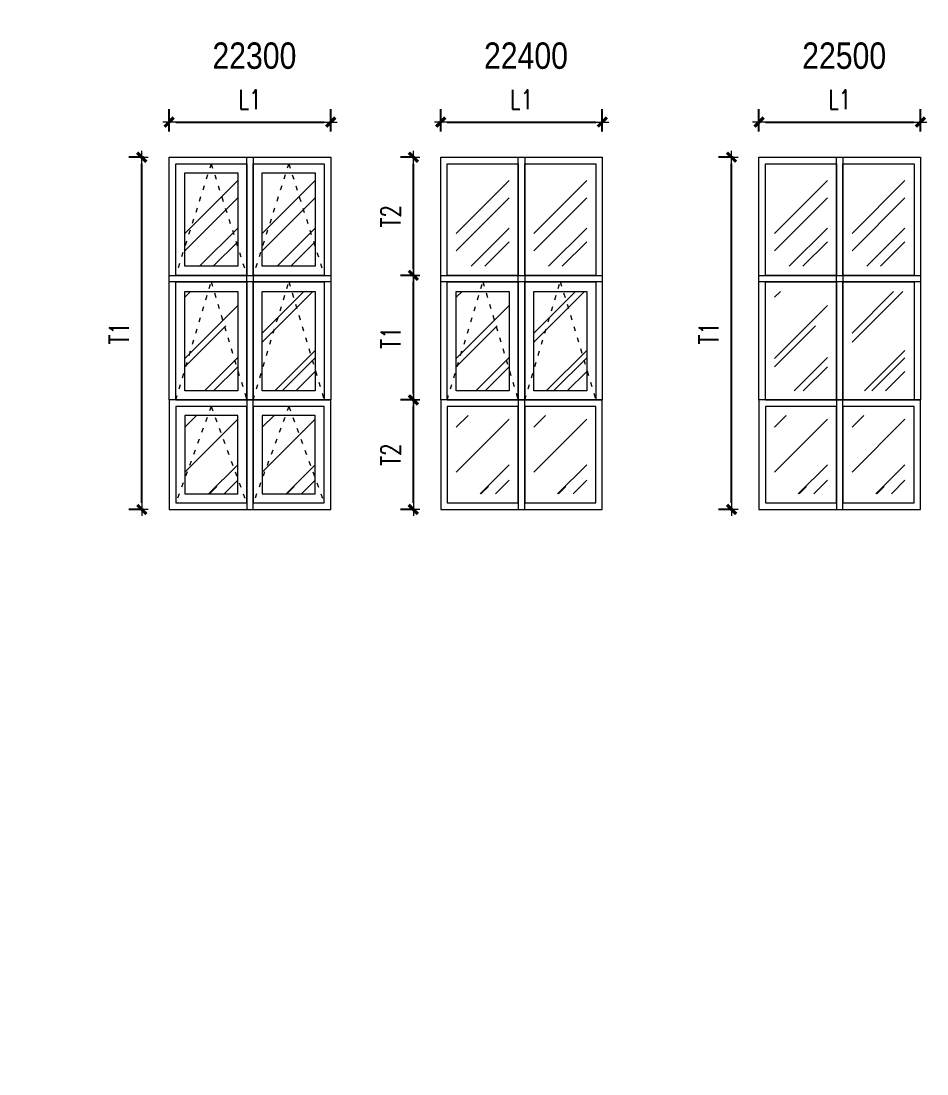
# Model space of a CAD drawing. Header units: centimetres. Extents: x 241563 to 294181, y -34797 to 61752.
# Drawn here: x 264033 to 271046, y 29897 to 38043 of the extents above; entities that cross this region are included whole.
import ezdxf

# ---------------------------------------------------------------- set-up
doc = ezdxf.new("R2010")
doc.units = ezdxf.units.CM
doc.header["$MEASUREMENT"] = 0
doc.linetypes.add('ACAD_ISO03W100', pattern=[30, 12, -18])
doc.layers.add('0.00', color=130, linetype='Continuous', lineweight=0)
doc.styles.add('ISO', font='ARIALN.TTF')
doc.styles.add('TEXT', font='simplex.shx', dxfattribs={"width": 0.75})
doc.dimstyles.new('D100B', dxfattribs={"dimscale": 100, "dimtxt": 1.5, "dimasz": 0.5, "dimexe": 1, "dimexo": 2, "dimgap": 1, "dimtad": 1, "dimdec": 0, "dimzin": 0, "dimdsep": 46, "dimtxsty": 'TEXT', "dimblk1": 'tick', "dimblk2": 'tick', "dimsah": 1, "dimcen": 0, "dimclre": 15, "dimadec": 0, "dimazin": 0, "dimtfac": 1, "dimtdec": 0, "dimtix": 1, "dimtmove": 2, "dimatfit": 3, "dimldrblk": 'tick', "dimfxl": 1, "dimtolj": 1, "dimtzin": 0, "dimarcsym": 0})

# ---------------------------------------------------------------- blocks, each defined once
blk = doc.blocks.new('tick')
for p, q in [((-1, 0), (1, 0)), ((0, 1), (0, -1))]:
    blk.add_line(p, q)
at = {"const_width": 0.5}
blk.add_lwpolyline([(-0.71, -0.71), (0.71, 0.71)], dxfattribs=at)
blk = doc.blocks.new('*D640')
at = {"color": 15, "linetype": 'Continuous', "lineweight": -2, "ltscale": 2, "transparency": 16777216}
for p, q in [((263727.6, 8963.3), (263727.6, 9074)), ((264927.6, 8963.3), (264927.6, 9074))]:
    blk.add_line(p, q, dxfattribs=at)
at = {"color": 0, "linetype": 'Continuous', "lineweight": -2, "ltscale": 2, "transparency": 16777216}
blk.add_line((264877.6, 8974), (263777.6, 8974), dxfattribs=at)
at = {"layer": '0.00', "color": 15, "linetype": 'Continuous', "lineweight": -2, "ltscale": 2, "transparency": 16777216}
for p, q in [((266552.5, 42751.9), (266552.5, 42924.1)), ((267802.5, 42751.9), (267802.5, 42924.1))]:
    blk.add_line(p, q, dxfattribs=at)
at = {"layer": '0.00', "color": 0, "linetype": 'Continuous', "lineweight": -2, "ltscale": 2, "transparency": 16777216}
blk.add_line((266602.5, 42824.1), (267752.5, 42824.1), dxfattribs=at)
at = {"layer": 'Defpoints', "color": 0, "linetype": 'Continuous', "ltscale": 2, "transparency": 16777216}
for p in [(267802.5, 42824.1), (266552.5, 42551.9), (267802.5, 42551.9), (263727.6, 8974), (263727.6, 8763.3), (264927.6, 8763.3)]:
    blk.add_point(p, dxfattribs=at)
at = {"color": 0, "linetype": 'Continuous', "lineweight": -2, "ltscale": 2, "transparency": 16777216, "xscale": 50, "yscale": 50, "zscale": 50, "rotation": 180}
blk.add_blockref('tick', (263727.6, 8974), dxfattribs=at)
at = {"color": 0, "linetype": 'Continuous', "lineweight": -2, "ltscale": 2, "transparency": 16777216, "xscale": 50, "yscale": 50, "zscale": 50}
blk.add_blockref('tick', (264927.6, 8974), dxfattribs=at)
at = {"layer": '0.00', "color": 0, "linetype": 'Continuous', "lineweight": -2, "ltscale": 2, "transparency": 16777216, "xscale": 50, "yscale": 50, "zscale": 50, "rotation": 180}
blk.add_blockref('tick', (266552.5, 42824.1), dxfattribs=at)
at = {"layer": '0.00', "color": 0, "linetype": 'Continuous', "lineweight": -2, "ltscale": 2, "transparency": 16777216, "xscale": 50, "yscale": 50, "zscale": 50}
blk.add_blockref('tick', (267802.5, 42824.1), dxfattribs=at)
at = {"color": 0, "linetype": 'Continuous', "ltscale": 2, "transparency": 16777216, "insert": (264327.6, 9149), "char_height": 150, "attachment_point": 5, "style": 'TEXT'}
blk.add_mtext('\\A1;L2', dxfattribs=at)
at = {"layer": '0.00', "color": 0, "linetype": 'Continuous', "ltscale": 2, "transparency": 16777216, "insert": (267177.5, 42999.1), "char_height": 150, "attachment_point": 5, "style": 'TEXT'}
blk.add_mtext('\\A1;L1', dxfattribs=at)
blk = doc.blocks.new('*D655')
at = {"layer": '0.00', "color": 15, "linetype": 'Continuous', "lineweight": -2, "ltscale": 2, "transparency": 16777216}
for p, q in [((265180, 37189.6), (265180, 37361.7)), ((266430.3, 37189.6), (266430.3, 37361.7))]:
    blk.add_line(p, q, dxfattribs=at)
at = {"layer": '0.00', "color": 0, "linetype": 'Continuous', "lineweight": -2, "ltscale": 2, "transparency": 16777216}
blk.add_line((265230, 37261.7), (266380.3, 37261.7), dxfattribs=at)
at = {"layer": 'Defpoints', "color": 0, "linetype": 'Continuous', "ltscale": 2, "transparency": 16777216}
for p in [(266430.3, 37261.7), (265180, 36989.6), (266430.3, 36989.6)]:
    blk.add_point(p, dxfattribs=at)
at = {"layer": '0.00', "color": 0, "linetype": 'Continuous', "lineweight": -2, "ltscale": 2, "transparency": 16777216, "xscale": 50, "yscale": 50, "zscale": 50, "rotation": 180}
blk.add_blockref('tick', (265180, 37261.7), dxfattribs=at)
at = {"layer": '0.00', "color": 0, "linetype": 'Continuous', "lineweight": -2, "ltscale": 2, "transparency": 16777216, "xscale": 50, "yscale": 50, "zscale": 50}
blk.add_blockref('tick', (266430.3, 37261.7), dxfattribs=at)
at = {"layer": '0.00', "color": 0, "linetype": 'Continuous', "ltscale": 2, "transparency": 16777216, "insert": (265805.1, 37436.7), "char_height": 150, "attachment_point": 5, "style": 'TEXT'}
blk.add_mtext('\\A1;L1', dxfattribs=at)
blk = doc.blocks.new('*D656')
at = {"layer": '0.00', "color": 15, "linetype": 'Continuous', "lineweight": -2, "ltscale": 2, "transparency": 16777216}
for p, q in [((267282.4, 37189.6), (267282.4, 37361.7)), ((268532.6, 37189.6), (268532.6, 37361.7))]:
    blk.add_line(p, q, dxfattribs=at)
at = {"layer": '0.00', "color": 0, "linetype": 'Continuous', "lineweight": -2, "ltscale": 2, "transparency": 16777216}
blk.add_line((267332.4, 37261.7), (268482.6, 37261.7), dxfattribs=at)
at = {"layer": 'Defpoints', "color": 0, "linetype": 'Continuous', "ltscale": 2, "transparency": 16777216}
for p in [(268532.6, 37261.7), (267282.4, 36989.6), (268532.6, 36989.6)]:
    blk.add_point(p, dxfattribs=at)
at = {"layer": '0.00', "color": 0, "linetype": 'Continuous', "lineweight": -2, "ltscale": 2, "transparency": 16777216, "xscale": 50, "yscale": 50, "zscale": 50, "rotation": 180}
blk.add_blockref('tick', (267282.4, 37261.7), dxfattribs=at)
at = {"layer": '0.00', "color": 0, "linetype": 'Continuous', "lineweight": -2, "ltscale": 2, "transparency": 16777216, "xscale": 50, "yscale": 50, "zscale": 50}
blk.add_blockref('tick', (268532.6, 37261.7), dxfattribs=at)
at = {"layer": '0.00', "color": 0, "linetype": 'Continuous', "ltscale": 2, "transparency": 16777216, "insert": (267907.5, 37436.7), "char_height": 150, "attachment_point": 5, "style": 'TEXT'}
blk.add_mtext('\\A1;L1', dxfattribs=at)
blk = doc.blocks.new('*D657')
at = {"layer": '0.00', "color": 15, "linetype": 'Continuous', "lineweight": -2, "ltscale": 2, "transparency": 16777216}
for p, q in [((269745.6, 37189.6), (269745.6, 37361.7)), ((270995.9, 37189.6), (270995.9, 37361.7))]:
    blk.add_line(p, q, dxfattribs=at)
at = {"layer": '0.00', "color": 0, "linetype": 'Continuous', "lineweight": -2, "ltscale": 2, "transparency": 16777216}
blk.add_line((269795.6, 37261.7), (270945.9, 37261.7), dxfattribs=at)
at = {"layer": 'Defpoints', "color": 0, "linetype": 'Continuous', "ltscale": 2, "transparency": 16777216}
for p in [(270995.9, 37261.7), (269745.6, 36989.6), (270995.9, 36989.6)]:
    blk.add_point(p, dxfattribs=at)
at = {"layer": '0.00', "color": 0, "linetype": 'Continuous', "lineweight": -2, "ltscale": 2, "transparency": 16777216, "xscale": 50, "yscale": 50, "zscale": 50, "rotation": 180}
blk.add_blockref('tick', (269745.6, 37261.7), dxfattribs=at)
at = {"layer": '0.00', "color": 0, "linetype": 'Continuous', "lineweight": -2, "ltscale": 2, "transparency": 16777216, "xscale": 50, "yscale": 50, "zscale": 50}
blk.add_blockref('tick', (270995.9, 37261.7), dxfattribs=at)
at = {"layer": '0.00', "color": 0, "linetype": 'Continuous', "ltscale": 2, "transparency": 16777216, "insert": (270370.7, 37436.7), "char_height": 150, "attachment_point": 5, "style": 'TEXT'}
blk.add_mtext('\\A1;L1', dxfattribs=at)
blk = doc.blocks.new('*D726')
at = {"layer": '0.00', "color": 15, "linetype": 'Continuous', "lineweight": -2, "ltscale": 2, "transparency": 16777216}
for p, q in [((264980, 36989.6), (264867.6, 36989.6)), ((264980, 34264.4), (264867.6, 34264.4))]:
    blk.add_line(p, q, dxfattribs=at)
at = {"layer": '0.00', "color": 0, "linetype": 'Continuous', "lineweight": -2, "ltscale": 2, "transparency": 16777216}
blk.add_line((264967.6, 34314.4), (264967.6, 36939.6), dxfattribs=at)
at = {"layer": 'Defpoints', "color": 0, "linetype": 'Continuous', "ltscale": 2, "transparency": 16777216}
for p in [(264967.6, 36989.6), (265180, 36989.6), (265180, 34264.4)]:
    blk.add_point(p, dxfattribs=at)
at = {"layer": '0.00', "color": 0, "linetype": 'Continuous', "lineweight": -2, "ltscale": 2, "transparency": 16777216, "xscale": 50, "yscale": 50, "zscale": 50}
for p, rotation in [((264967.6, 36989.6), 90), ((264967.6, 34264.4), 270)]:
    blk.add_blockref('tick', p, dxfattribs=dict(at, rotation=rotation))
at = {"layer": '0.00', "color": 0, "linetype": 'Continuous', "ltscale": 2, "transparency": 16777216, "insert": (264792.6, 35627), "char_height": 150, "attachment_point": 5, "rotation": 90, "style": 'TEXT'}
blk.add_mtext('\\A1;T1', dxfattribs=at)
blk = doc.blocks.new('*D727')
at = {"layer": '0.00', "color": 15, "linetype": 'Continuous', "lineweight": -2, "ltscale": 2, "transparency": 16777216}
for p, q in [((267082.4, 35111.6), (266970, 35111.6)), ((267082.4, 34264.4), (266970, 34264.4))]:
    blk.add_line(p, q, dxfattribs=at)
at = {"layer": '0.00', "color": 0, "linetype": 'Continuous', "lineweight": -2, "ltscale": 2, "transparency": 16777216}
blk.add_line((267070, 34314.4), (267070, 35061.6), dxfattribs=at)
at = {"layer": 'Defpoints', "color": 0, "linetype": 'Continuous', "ltscale": 2, "transparency": 16777216}
for p in [(267070, 35111.6), (267282.4, 35111.6), (267282.4, 34264.4)]:
    blk.add_point(p, dxfattribs=at)
at = {"layer": '0.00', "color": 0, "linetype": 'Continuous', "lineweight": -2, "ltscale": 2, "transparency": 16777216, "xscale": 50, "yscale": 50, "zscale": 50}
for p, rotation in [((267070, 35111.6), 90), ((267070, 34264.4), 270)]:
    blk.add_blockref('tick', p, dxfattribs=dict(at, rotation=rotation))
at = {"layer": '0.00', "color": 0, "linetype": 'Continuous', "ltscale": 2, "transparency": 16777216, "insert": (266895, 34688), "char_height": 150, "attachment_point": 5, "rotation": 90, "style": 'TEXT'}
blk.add_mtext('\\A1;T2', dxfattribs=at)
blk = doc.blocks.new('*D728')
at = {"layer": '0.00', "color": 15, "linetype": 'Continuous', "lineweight": -2, "ltscale": 2, "transparency": 16777216}
for p, q in [((267082.4, 36989.6), (266970, 36989.6)), ((267082.4, 36075.6), (266970, 36075.6))]:
    blk.add_line(p, q, dxfattribs=at)
at = {"layer": '0.00', "color": 0, "linetype": 'Continuous', "lineweight": -2, "ltscale": 2, "transparency": 16777216}
blk.add_line((267070, 36125.6), (267070, 36939.6), dxfattribs=at)
at = {"layer": 'Defpoints', "color": 0, "linetype": 'Continuous', "ltscale": 2, "transparency": 16777216}
for p in [(267070, 36989.6), (267282.4, 36989.6), (267282.4, 36075.6)]:
    blk.add_point(p, dxfattribs=at)
at = {"layer": '0.00', "color": 0, "linetype": 'Continuous', "lineweight": -2, "ltscale": 2, "transparency": 16777216, "xscale": 50, "yscale": 50, "zscale": 50}
for p, rotation in [((267070, 36989.6), 90), ((267070, 36075.6), 270)]:
    blk.add_blockref('tick', p, dxfattribs=dict(at, rotation=rotation))
at = {"layer": '0.00', "color": 0, "linetype": 'Continuous', "ltscale": 2, "transparency": 16777216, "insert": (266895, 36532.6), "char_height": 150, "attachment_point": 5, "rotation": 90, "style": 'TEXT'}
blk.add_mtext('\\A1;T2', dxfattribs=at)
blk = doc.blocks.new('*D729')
at = {"layer": '0.00', "color": 15, "linetype": 'Continuous', "lineweight": -2, "ltscale": 2, "transparency": 16777216}
for p, q in [((267082.4, 36075.6), (266970, 36075.6)), ((267082.4, 35111.6), (266970, 35111.6))]:
    blk.add_line(p, q, dxfattribs=at)
at = {"layer": '0.00', "color": 0, "linetype": 'Continuous', "lineweight": -2, "ltscale": 2, "transparency": 16777216}
blk.add_line((267070, 35161.6), (267070, 36025.6), dxfattribs=at)
at = {"layer": 'Defpoints', "color": 0, "linetype": 'Continuous', "ltscale": 2, "transparency": 16777216}
for p in [(267070, 36075.6), (267282.4, 36075.6), (267282.4, 35111.6)]:
    blk.add_point(p, dxfattribs=at)
at = {"layer": '0.00', "color": 0, "linetype": 'Continuous', "lineweight": -2, "ltscale": 2, "transparency": 16777216, "xscale": 50, "yscale": 50, "zscale": 50}
for p, rotation in [((267070, 36075.6), 90), ((267070, 35111.6), 270)]:
    blk.add_blockref('tick', p, dxfattribs=dict(at, rotation=rotation))
at = {"layer": '0.00', "color": 0, "linetype": 'Continuous', "ltscale": 2, "transparency": 16777216, "insert": (266895, 35593.6), "char_height": 150, "attachment_point": 5, "rotation": 90, "style": 'TEXT'}
blk.add_mtext('\\A1;T1', dxfattribs=at)
blk = doc.blocks.new('*D730')
at = {"layer": '0.00', "color": 15, "linetype": 'Continuous', "lineweight": -2, "ltscale": 2, "transparency": 16777216}
for p, q in [((269545.6, 36989.6), (269433.2, 36989.6)), ((269545.6, 34264.4), (269433.2, 34264.4))]:
    blk.add_line(p, q, dxfattribs=at)
at = {"layer": '0.00', "color": 0, "linetype": 'Continuous', "lineweight": -2, "ltscale": 2, "transparency": 16777216}
blk.add_line((269533.2, 34314.4), (269533.2, 36939.6), dxfattribs=at)
at = {"layer": 'Defpoints', "color": 0, "linetype": 'Continuous', "ltscale": 2, "transparency": 16777216}
for p in [(269533.2, 36989.6), (269745.6, 36989.6), (269745.6, 34264.4)]:
    blk.add_point(p, dxfattribs=at)
at = {"layer": '0.00', "color": 0, "linetype": 'Continuous', "lineweight": -2, "ltscale": 2, "transparency": 16777216, "xscale": 50, "yscale": 50, "zscale": 50}
for p, rotation in [((269533.2, 36989.6), 90), ((269533.2, 34264.4), 270)]:
    blk.add_blockref('tick', p, dxfattribs=dict(at, rotation=rotation))
at = {"layer": '0.00', "color": 0, "linetype": 'Continuous', "ltscale": 2, "transparency": 16777216, "insert": (269358.2, 35627), "char_height": 150, "attachment_point": 5, "rotation": 90, "style": 'TEXT'}
blk.add_mtext('\\A1;T1', dxfattribs=at)

msp = doc.modelspace()

# ---------------------------------------------------------------- hatches: boundary and pattern name
at = {"layer": '0.00', "linetype": 'Continuous', "ltscale": 2}
h = msp.add_hatch(dxfattribs=at)
h.set_pattern_fill('AR-RROOF', color=4, scale=500, angle=45)
h.set_pattern_definition([(45, (9998.8, 16429.8), (424.2641, 1131.37085), [7500, -1000, 2500, -500]), (45, (10292.23, 17076.8), (-823.7794, 116.6726), [1500, -165, 3000, -375]), (45, (9875.04, 16907.1), (1601.59686, 2075.3584), [4000, -700, 2000, -500])])
h.paths.add_polyline_path([(265710, 36145.6), (265300, 36145.6), (265300, 36869.6), (265710, 36869.6)])
h = msp.add_hatch(dxfattribs=at)
h.set_pattern_fill('AR-RROOF', color=4, scale=500, angle=45)
h.set_pattern_definition([(45, (10599.04, 16429.8), (424.2641, 1131.37085), [7500, -1000, 2500, -500]), (45, (10892.5, 17076.8), (-823.7794, 116.6726), [1500, -165, 3000, -375]), (45, (10475.3, 16907.1), (1601.59686, 2075.3584), [4000, -700, 2000, -500])])
h.paths.add_polyline_path([(266310.3, 36145.6), (265900.3, 36145.6), (265900.3, 36869.6), (266310.3, 36869.6)])
h = msp.add_hatch(dxfattribs=at)
h.set_pattern_fill('AR-RROOF', color=4, scale=500, angle=45)
h.set_pattern_definition([(45, (12101.1, 16429.8), (424.2641, 1131.37085), [7500, -1000, 2500, -500]), (45, (12394.6, 17076.8), (-823.7794, 116.6726), [1500, -165, 3000, -375]), (45, (11977.38, 16907.1), (1601.59686, 2075.3584), [4000, -700, 2000, -500])])
h.paths.add_polyline_path([(267812.4, 36145.6), (267402.4, 36145.6), (267402.4, 36869.6), (267812.4, 36869.6)])
h = msp.add_hatch(dxfattribs=at)
h.set_pattern_fill('AR-RROOF', color=4, scale=500, angle=45)
h.set_pattern_definition([(45, (12701.4, 16429.8), (424.2641, 1131.37085), [7500, -1000, 2500, -500]), (45, (12994.8, 17076.8), (-823.7794, 116.6726), [1500, -165, 3000, -375]), (45, (12577.64, 16907.1), (1601.59686, 2075.3584), [4000, -700, 2000, -500])])
h.paths.add_polyline_path([(268412.6, 36145.6), (268002.6, 36145.6), (268002.6, 36869.6), (268412.6, 36869.6)])
h = msp.add_hatch(dxfattribs=at)
h.set_pattern_fill('AR-RROOF', color=4, scale=500, angle=45)
h.set_pattern_definition([(45, (14564.36, 16429.8), (424.2641, 1131.37085), [7500, -1000, 2500, -500]), (45, (14857.8, 17076.8), (-823.7794, 116.6726), [1500, -165, 3000, -375]), (45, (14440.6, 16907.1), (1601.59686, 2075.3584), [4000, -700, 2000, -500])])
h.paths.add_polyline_path([(270275.6, 36145.6), (269865.6, 36145.6), (269865.6, 36869.6), (270275.6, 36869.6)])
h = msp.add_hatch(dxfattribs=at)
h.set_pattern_fill('AR-RROOF', color=4, scale=500, angle=45)
h.set_pattern_definition([(45, (15164.6, 16429.8), (424.2641, 1131.37085), [7500, -1000, 2500, -500]), (45, (15458.1, 17076.8), (-823.7794, 116.6726), [1500, -165, 3000, -375]), (45, (15040.87, 16907.1), (1601.59686, 2075.3584), [4000, -700, 2000, -500])])
h.paths.add_polyline_path([(270875.9, 36145.6), (270465.9, 36145.6), (270465.9, 36869.6), (270875.9, 36869.6)])
h = msp.add_hatch(dxfattribs=at)
h.set_pattern_fill('AR-RROOF', color=4, scale=500, angle=45)
h.set_pattern_definition([(45, (-38513.6, 7694.34), (424.2641, 1131.37085), [7500, -1000, 2500, -500]), (45, (-38220.16, 8341.35), (-823.7794, 116.6726), [1500, -165, 3000, -375]), (45, (-38637.35, 8171.64), (1601.59686, 2075.3584), [4000, -700, 2000, -500])])
h.paths.add_polyline_path([(266310.3, 35181.6), (265900.3, 35181.6), (265900.3, 35951.3), (266310.3, 35951.3)])
h.paths.add_polyline_path([(265710, 35181.6), (265300, 35181.6), (265300, 35951.3), (265710, 35951.3)])
h = msp.add_hatch(dxfattribs=at)
h.set_pattern_fill('AR-RROOF', color=4, scale=500, angle=45)
h.set_pattern_definition([(45, (-36411.27, 7694.34), (424.2641, 1131.37085), [7500, -1000, 2500, -500]), (45, (-36117.8, 8341.35), (-823.7794, 116.6726), [1500, -165, 3000, -375]), (45, (-36535, 8171.64), (1601.59686, 2075.3584), [4000, -700, 2000, -500])])
h.paths.add_polyline_path([(268412.6, 35181.6), (268002.6, 35181.6), (268002.6, 35951.3), (268412.6, 35951.3)])
h.paths.add_polyline_path([(267812.4, 35181.6), (267402.4, 35181.6), (267402.4, 35951.3), (267812.4, 35951.3)])
h = msp.add_hatch(dxfattribs=at)
h.set_pattern_fill('AR-RROOF', color=4, scale=500, angle=45)
h.set_pattern_definition([(45, (-33948.03, 7694.34), (424.2641, 1131.37085), [7500, -1000, 2500, -500]), (45, (-33654.6, 8341.35), (-823.7794, 116.6726), [1500, -165, 3000, -375]), (45, (-34071.78, 8171.64), (1601.59686, 2075.3584), [4000, -700, 2000, -500])])
h.paths.add_polyline_path([(270875.9, 35181.6), (270465.9, 35181.6), (270465.9, 35951.3), (270875.9, 35951.3)])
h.paths.add_polyline_path([(270275.6, 35181.6), (269865.6, 35181.6), (269865.6, 35951.3), (270275.6, 35951.3)])
h = msp.add_hatch(dxfattribs=at)
h.set_pattern_fill('AR-RROOF', color=4, scale=500, angle=45)
h.set_pattern_definition([(45, (9998.8, 16479.8), (424.2641, 1131.37085), [7500, -1000, 2500, -500]), (45, (10292.23, 17126.8), (-823.7794, 116.6726), [1500, -165, 3000, -375]), (45, (9875.04, 16957.1), (1601.59686, 2075.3584), [4000, -700, 2000, -500])])
h.paths.add_polyline_path([(265710, 34991.6), (265300, 34991.6), (265300, 34384.4), (265710, 34384.4)])
h = msp.add_hatch(dxfattribs=at)
h.set_pattern_fill('AR-RROOF', color=4, scale=500, angle=45)
h.set_pattern_definition([(45, (10599.04, 16479.8), (424.2641, 1131.37085), [7500, -1000, 2500, -500]), (45, (10892.5, 17126.8), (-823.7794, 116.6726), [1500, -165, 3000, -375]), (45, (10475.3, 16957.1), (1601.59686, 2075.3584), [4000, -700, 2000, -500])])
h.paths.add_polyline_path([(266310.3, 34991.6), (265900.3, 34991.6), (265900.3, 34384.4), (266310.3, 34384.4)])
h = msp.add_hatch(dxfattribs=at)
h.set_pattern_fill('AR-RROOF', color=4, scale=500, angle=45)
h.set_pattern_definition([(45, (12101.1, 16479.8), (424.2641, 1131.37085), [7500, -1000, 2500, -500]), (45, (12394.6, 17126.8), (-823.7794, 116.6726), [1500, -165, 3000, -375]), (45, (11977.38, 16957.1), (1601.59686, 2075.3584), [4000, -700, 2000, -500])])
h.paths.add_polyline_path([(267812.4, 34991.6), (267402.4, 34991.6), (267402.4, 34384.4), (267812.4, 34384.4)])
h = msp.add_hatch(dxfattribs=at)
h.set_pattern_fill('AR-RROOF', color=4, scale=500, angle=45)
h.set_pattern_definition([(45, (12701.4, 16479.8), (424.2641, 1131.37085), [7500, -1000, 2500, -500]), (45, (12994.8, 17126.8), (-823.7794, 116.6726), [1500, -165, 3000, -375]), (45, (12577.64, 16957.1), (1601.59686, 2075.3584), [4000, -700, 2000, -500])])
h.paths.add_polyline_path([(268412.6, 34991.6), (268002.6, 34991.6), (268002.6, 34384.4), (268412.6, 34384.4)])
h = msp.add_hatch(dxfattribs=at)
h.set_pattern_fill('AR-RROOF', color=4, scale=500, angle=45)
h.set_pattern_definition([(45, (14564.36, 16479.8), (424.2641, 1131.37085), [7500, -1000, 2500, -500]), (45, (14857.8, 17126.8), (-823.7794, 116.6726), [1500, -165, 3000, -375]), (45, (14440.6, 16957.1), (1601.59686, 2075.3584), [4000, -700, 2000, -500])])
h.paths.add_polyline_path([(270275.6, 34991.6), (269865.6, 34991.6), (269865.6, 34384.4), (270275.6, 34384.4)])
h = msp.add_hatch(dxfattribs=at)
h.set_pattern_fill('AR-RROOF', color=4, scale=500, angle=45)
h.set_pattern_definition([(45, (15164.6, 16479.8), (424.2641, 1131.37085), [7500, -1000, 2500, -500]), (45, (15458.1, 17126.8), (-823.7794, 116.6726), [1500, -165, 3000, -375]), (45, (15040.87, 16957.1), (1601.59686, 2075.3584), [4000, -700, 2000, -500])])
h.paths.add_polyline_path([(270875.9, 34991.6), (270465.9, 34991.6), (270465.9, 34384.4), (270875.9, 34384.4)])

# ---------------------------------------------------------------- linework, layer by layer
at = {"layer": '0.00', "color": 40, "linetype": 'Continuous', "ltscale": 2, "true_color": 0xf8d731}
for p, q in [((265230, 35111.6), (265830, 35111.6)), ((265830.3, 35111.6), (266430.3, 35111.6)), ((267332.4, 35111.6), (267932.4, 35111.6)), ((267932.6, 35111.6), (268532.6, 35111.6)), ((269795.6, 35111.6), (270395.6, 35111.6)), ((270395.9, 35111.6), (270995.9, 35111.6))]:
    msp.add_line(p, q, dxfattribs=at)
for points in [[(265830, 36025.6), (265180, 36025.6), (265180, 36989.6), (265830, 36989.6)], [(266430.3, 36025.6), (265780.3, 36025.6), (265780.3, 36989.6), (266430.3, 36989.6)], [(267932.4, 36025.6), (267282.4, 36025.6), (267282.4, 36989.6), (267932.4, 36989.6)], [(268532.6, 36025.6), (267882.6, 36025.6), (267882.6, 36989.6), (268532.6, 36989.6)], [(270395.6, 36025.6), (269745.6, 36025.6), (269745.6, 36989.6), (270395.6, 36989.6)], [(270995.9, 36025.6), (270345.9, 36025.6), (270345.9, 36989.6), (270995.9, 36989.6)], [(265780, 36075.6), (265230, 36075.6), (265230, 36939.6), (265780, 36939.6)], [(266380.3, 36075.6), (265830.3, 36075.6), (265830.3, 36939.6), (266380.3, 36939.6)], [(267882.4, 36075.6), (267332.4, 36075.6), (267332.4, 36939.6), (267882.4, 36939.6)], [(268482.6, 36075.6), (267932.6, 36075.6), (267932.6, 36939.6), (268482.6, 36939.6)], [(270345.6, 36075.6), (269795.6, 36075.6), (269795.6, 36939.6), (270345.6, 36939.6)], [(270945.9, 36075.6), (270395.9, 36075.6), (270395.9, 36939.6), (270945.9, 36939.6)], [(265710, 36145.6), (265300, 36145.6), (265300, 36869.6), (265710, 36869.6)], [(266310.3, 36145.6), (265900.3, 36145.6), (265900.3, 36869.6), (266310.3, 36869.6)], [(265830, 35111.6), (265180, 35111.6), (265180, 34264.4), (265830, 34264.4)], [(265780, 35061.6), (265230, 35061.6), (265230, 34314.4), (265780, 34314.4)], [(266430.3, 35111.6), (265780.3, 35111.6), (265780.3, 34264.4), (266430.3, 34264.4)], [(266380.3, 35061.6), (265830.3, 35061.6), (265830.3, 34314.4), (266380.3, 34314.4)], [(267932.4, 35111.6), (267282.4, 35111.6), (267282.4, 34264.4), (267932.4, 34264.4)], [(267882.4, 35061.6), (267332.4, 35061.6), (267332.4, 34314.4), (267882.4, 34314.4)], [(268532.6, 35111.6), (267882.6, 35111.6), (267882.6, 34264.4), (268532.6, 34264.4)], [(268482.6, 35061.6), (267932.6, 35061.6), (267932.6, 34314.4), (268482.6, 34314.4)], [(270395.6, 35111.6), (269745.6, 35111.6), (269745.6, 34264.4), (270395.6, 34264.4)], [(270345.6, 35061.6), (269795.6, 35061.6), (269795.6, 34314.4), (270345.6, 34314.4)], [(270995.9, 35111.6), (270345.9, 35111.6), (270345.9, 34264.4), (270995.9, 34264.4)], [(270945.9, 35061.6), (270395.9, 35061.6), (270395.9, 34314.4), (270945.9, 34314.4)], [(265710, 34991.6), (265300, 34991.6), (265300, 34384.4), (265710, 34384.4)], [(266310.3, 34991.6), (265900.3, 34991.6), (265900.3, 34384.4), (266310.3, 34384.4)]]:
    msp.add_lwpolyline(points, close=True, dxfattribs=at)
at = {"layer": '0.00', "color": 40, "linetype": 'ACAD_ISO03W100', "ltscale": 3, "true_color": 0xf8d731}
for points in [[(265505, 36939.6), (265230, 36075.6)], [(265505, 36939.6), (265780, 36075.6)], [(266105.3, 36939.6), (265830.3, 36075.6)], [(266105.3, 36939.6), (266380.3, 36075.6)], [(265230, 35111.6), (265505, 36025.6), (265780, 35111.6)], [(265830.3, 35111.6), (266105.3, 36025.6), (266380.3, 35111.6)], [(267332.4, 35111.6), (267607.4, 36025.6), (267882.4, 35111.6)], [(267932.6, 35111.6), (268207.6, 36025.6), (268482.6, 35111.6)], [(265505, 35061.6), (265230, 34314.4)], [(265505, 35061.6), (265780, 34314.4)], [(266105.3, 35061.6), (265830.3, 34314.4)], [(266105.3, 35061.6), (266380.3, 34314.4)]]:
    msp.add_lwpolyline(points, dxfattribs=at)
at = {"layer": '0.00', "color": 40, "linetype": 'Continuous', "ltscale": 0.5, "true_color": 0xf8d731}
for points in [[(265830, 35111.6), (265180, 35111.6), (265180, 36075.6), (265830, 36075.6)], [(265780, 35111.6), (265230, 35111.6), (265230, 36025.6), (265780, 36025.6)], [(266430.3, 35111.6), (265780.3, 35111.6), (265780.3, 36075.6), (266430.3, 36075.6)], [(266380.3, 35111.6), (265830.3, 35111.6), (265830.3, 36025.6), (266380.3, 36025.6)], [(267932.4, 35111.6), (267282.4, 35111.6), (267282.4, 36075.6), (267932.4, 36075.6)], [(267882.4, 35111.6), (267332.4, 35111.6), (267332.4, 36025.6), (267882.4, 36025.6)], [(268532.6, 35111.6), (267882.6, 35111.6), (267882.6, 36075.6), (268532.6, 36075.6)], [(268482.6, 35111.6), (267932.6, 35111.6), (267932.6, 36025.6), (268482.6, 36025.6)], [(270395.6, 35111.6), (269745.6, 35111.6), (269745.6, 36075.6), (270395.6, 36075.6)], [(270345.6, 35111.6), (269795.6, 35111.6), (269795.6, 36025.6), (270345.6, 36025.6)], [(270995.9, 35111.6), (270345.9, 35111.6), (270345.9, 36075.6), (270995.9, 36075.6)], [(270945.9, 35111.6), (270395.9, 35111.6), (270395.9, 36025.6), (270945.9, 36025.6)], [(265710, 35181.6), (265300, 35181.6), (265300, 35951.3), (265710, 35951.3)], [(266310.3, 35181.6), (265900.3, 35181.6), (265900.3, 35951.3), (266310.3, 35951.3)], [(267812.4, 35181.6), (267402.4, 35181.6), (267402.4, 35951.3), (267812.4, 35951.3)], [(268412.6, 35181.6), (268002.6, 35181.6), (268002.6, 35951.3), (268412.6, 35951.3)]]:
    msp.add_lwpolyline(points, close=True, dxfattribs=at)

# ---------------------------------------------------------------- texts
at = {"layer": '0.00', "color": 40, "linetype": 'Continuous', "true_color": 0xf8d731, "char_height": 204.1, "width": 604.134, "attachment_point": 1, "style": 'ISO'}
for s, insert in [('22300', (265514.4, 37877.8)), ('22400', (267616.8, 37877.8)), ('22500', (270080, 37877.8))]:
    msp.add_mtext(s, dxfattribs=dict(at, insert=insert))

# ---------------------------------------------------------------- dimensions: what is measured, and where the dimension line sits
at = {"linetype": 'Continuous', "ltscale": 2}
dim = msp.add_linear_dim(base=(263727.6, 8974), p1=(264927.6, 8763.3), p2=(263727.6, 8763.3), angle=180, text='L2', dimstyle='D100B', dxfattribs=at)
dim.commit()
dim.dimension.update_dxf_attribs({"geometry": '*D640', "text_midpoint": (264327.6, 9149)})
at = {"layer": '0.00', "color": 6, "linetype": 'Continuous', "ltscale": 2}
for base, p1, p2, picture, middle in [((267802.5, 42824.1), (266552.5, 42551.9), (267802.5, 42551.9), '*D640', (267177.5, 42999.1)), ((266430.3, 37261.7), (265180, 36989.6), (266430.3, 36989.6), '*D655', (265805.1, 37436.7)), ((268532.6, 37261.7), (267282.4, 36989.6), (268532.6, 36989.6), '*D656', (267907.5, 37436.7)), ((270995.9, 37261.7), (269745.6, 36989.6), (270995.9, 36989.6), '*D657', (270370.7, 37436.7))]:
    dim = msp.add_linear_dim(base=base, p1=p1, p2=p2, text='L1', dimstyle='D100B', dxfattribs=at)
    dim.commit()
    dim.dimension.update_dxf_attribs({"geometry": picture, "text_midpoint": middle})
for base, p1, p2, text, picture, middle in [((264967.6, 36989.6), (265180, 34264.4), (265180, 36989.6), 'T1', '*D726', (264792.6, 35627)), ((267070, 36989.6), (267282.4, 36075.6), (267282.4, 36989.6), 'T2', '*D728', (266895, 36532.6)), ((269533.2, 36989.6), (269745.6, 34264.4), (269745.6, 36989.6), 'T1', '*D730', (269358.2, 35627)), ((267070, 36075.6), (267282.4, 35111.6), (267282.4, 36075.6), 'T1', '*D729', (266895, 35593.6)), ((267070, 35111.6), (267282.4, 34264.4), (267282.4, 35111.6), 'T2', '*D727', (266895, 34688))]:
    dim = msp.add_linear_dim(base=base, p1=p1, p2=p2, angle=90, text=text, dimstyle='D100B', dxfattribs=at)
    dim.commit()
    dim.dimension.update_dxf_attribs({"geometry": picture, "text_midpoint": middle})

doc.saveas('drawing.dxf')
